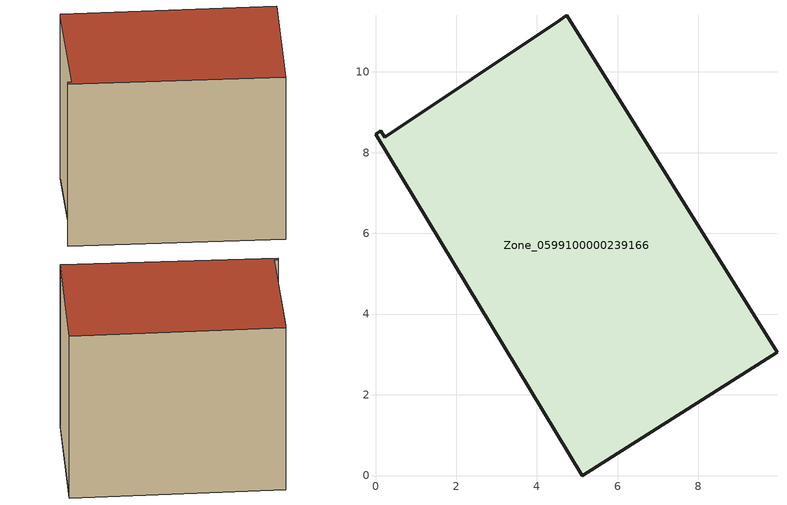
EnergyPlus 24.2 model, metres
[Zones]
Zone_0599100000239166
 floor ground (C_G): 4.56,11.29 4.74,11.4 9.95,3.06 5.13,0 0,8.46 0.13,8.54 0.23,8.38 z0
 wall outside (C_F): 5.13,0 9.95,3.06 4.74,11.4 4.56,11.29 0.23,8.38 0.13,8.54 0,8.46 5.13,0 z0:8.92
 roof outside (C_R): 4.74,11.4 4.56,11.29 0.23,8.38 0.13,8.54 0,8.46 5.13,0 9.95,3.06 z8.92
[BUILDING]
Pand.0599100000239166: North Axis=0; Terrain=City; Loads Convergence Tolerance Value=0.04; Temperature Convergence Tolerance Value=0.4; Solar Distribution=FullExterior; Maximum Number of Warmup Days=25; Minimum Number of Warmup Days=1
[Site:Location]
Rotterdam.The.Hague.AP_ZH_NLD Design_Conditions: Latitude=51.96; Longitude=4.45; Time Zone=1; Elevation=-4.5
[SITE:GROUNDTEMPERATURE:BUILDINGSURFACE]
18, 18, 18, 18, 18, 18, 18, 18, 18, 18, 18, 18
[MATERIAL] Thermal Absorptance=0.9; Solar Absorptance=0.7; Visible Absorptance=0.7
Name | Roughness | Thickness | Conductivity | Density | Specific Heat
G.TI.1946 | MediumSmooth | 0.15 | 1 | 540 | 1210
F.TI.1946 | Rough | 0.3 | 0.857143 | 1920 | 840
R.TI.1946 | MediumRough | 0.2 | 0.1 | 1500 | 1000
[CONSTRUCTION]
C_G: G.TI.1946
C_F: F.TI.1946
C_R: R.TI.1946
[ZONE]
Zone_0599100000239166: Type=1; Multiplier=1; Ceiling Height=Autocalculate; Volume=Autocalculate; Floor Area=autocalculate; Part of Total Floor Area=Yes
[ZONEINFILTRATION:DESIGNFLOWRATE]
Infil_Zone_0599100000239166: Zone or ZoneList or Space or SpaceList=Zone_0599100000239166; Schedule=AlwaysOn; Design Flow Rate Calculation Method=Flow/Area; Flow Rate per Floor Area=0.003; Constant Term Coefficient=1; Temperature Term Coefficient=0; Velocity Term Coefficient=0; Velocity Squared Term Coefficient=0
[HVACTEMPLATE:ZONE:IDEALLOADSAIRSYSTEM]
Zone_0599100000239166: Maximum Heating Supply Air Temperature=50; Minimum Cooling Supply Air Temperature=13; Maximum Heating Supply Air Humidity Ratio=0.0156; Minimum Cooling Supply Air Humidity Ratio=0.0077; Heating Limit=NoLimit; Cooling Limit=NoLimit; Dehumidification Control Type=ConstantSensibleHeatRatio; Cooling Sensible Heat Ratio=0.7; Dehumidification Setpoint=60; Humidification Control Type=None; Humidification Setpoint=30; Outdoor Air Method=None; Outdoor Air Flow Rate per Person=0.00944; Outdoor Air Flow Rate per Zone Floor Area=0; Outdoor Air Flow Rate per Zone=0; Demand Controlled Ventilation Type=None; Outdoor Air Economizer Type=NoEconomizer; Heat Recovery Type=None; Sensible Heat Recovery Effectiveness=0.7; Latent Heat Recovery Effectiveness=0.65
[ZONECONTROL:THERMOSTAT]
ThermostatControl_Zone_0599100000239166: Zone or ZoneList=Zone_0599100000239166; Control Type Schedule=DualSetpointControlType; Control 1=Thermostat_Zone_0599100000239166; Temperature Difference Between Cutout And Setpoint=0
[THERMOSTATSETPOINT:DUALSETPOINT]
Thermostat_Zone_0599100000239166: Heating Setpoint Temperature Schedule=HeatingSetpoint_Zone_0599100000239166; Cooling Setpoint Temperature Schedule=CoolingSetpoint_Zone_0599100000239166
[SCHEDULE:COMPACT]
HeatingSetpoint_Zone_0599100000239166: Through: 12/31, For: AllDays, Until: 24:00, 21
CoolingSetpoint_Zone_0599100000239166: Through: 12/31, For: AllDays, Until: 24:00, 24
DualSetpointControlType: Through: 12/31, For: AllDays, Until: 24:00, 4
AlwaysOn: Through: 12/31, For: AllDays, Until: 24:00, 1
